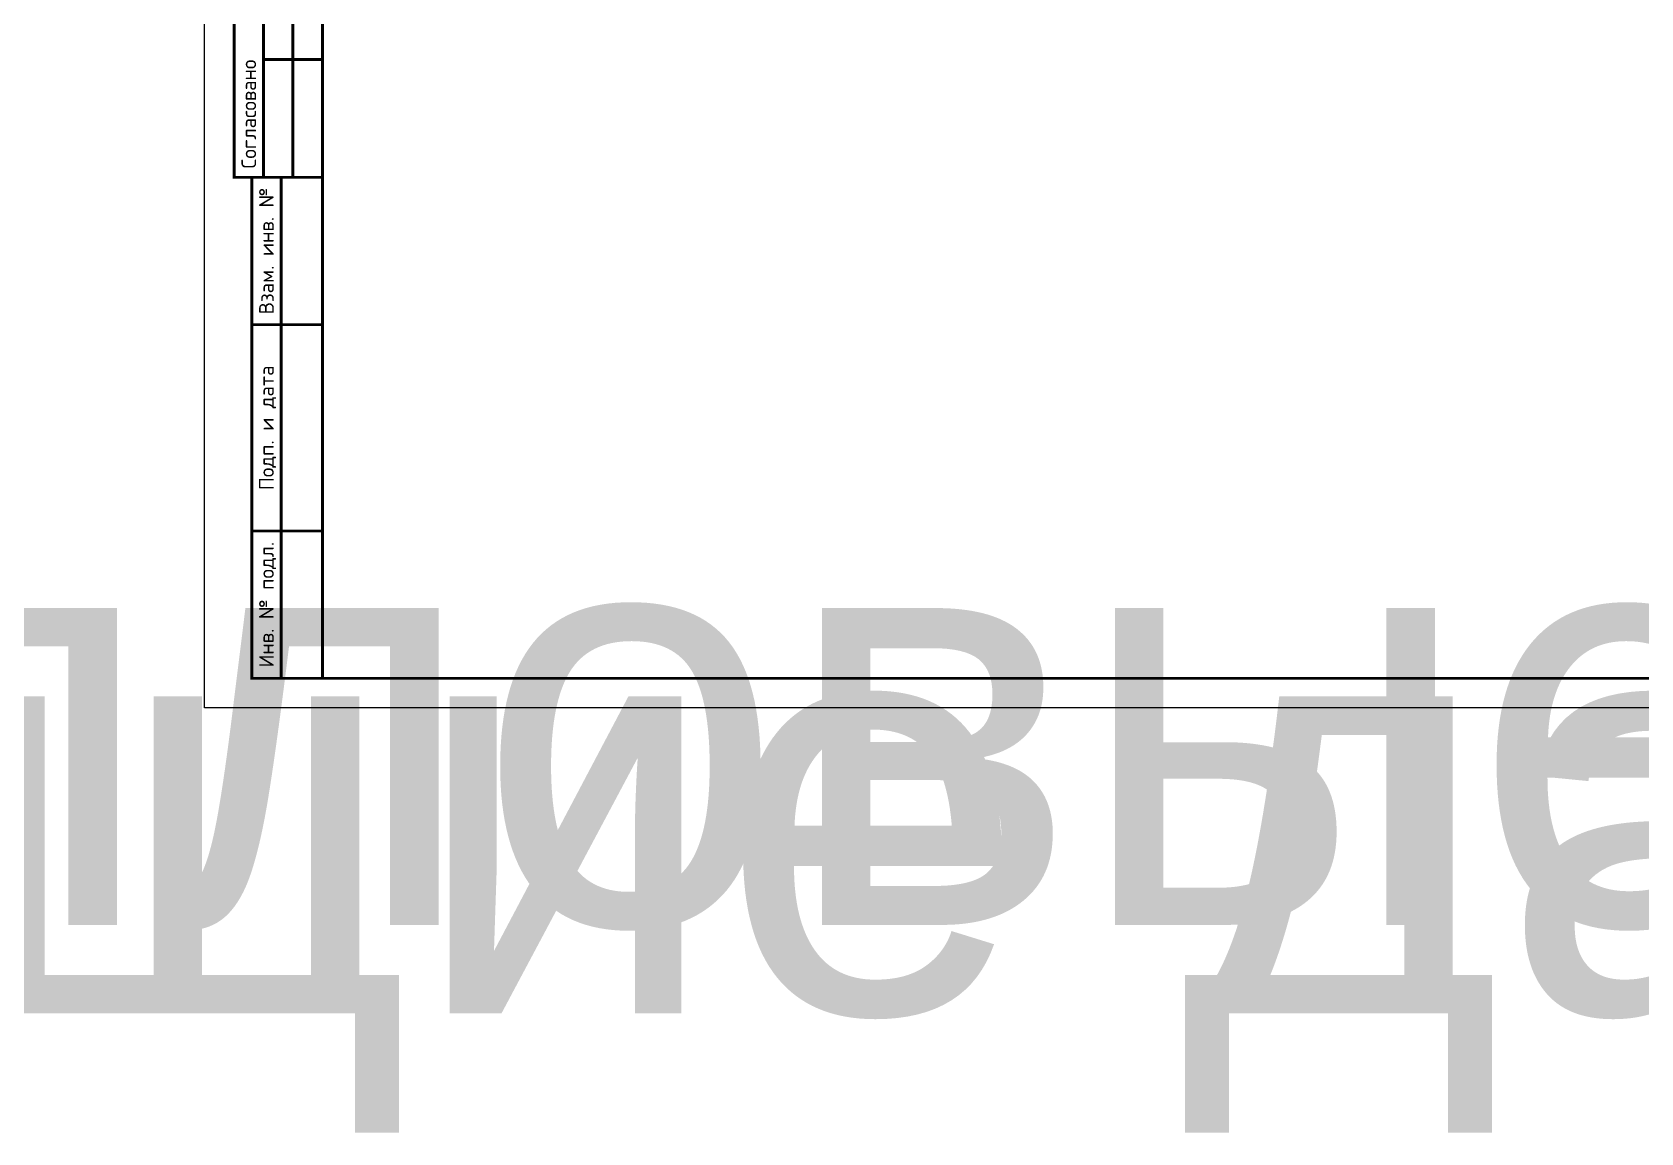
# Model space of a CAD drawing. Header units: millimetres. Extents: x 1642 to 8783, y 1095 to 5441.
# Drawn here: x 2880.6 to 3153.7, y 1101.6 to 1288.3 of the extents above; entities that cross this region are included whole.
import ezdxf
from ezdxf.enums import TextEntityAlignment as Align

# ---------------------------------------------------------------- set-up
doc = ezdxf.new("R2018")
doc.units = ezdxf.units.MM
doc.layers.add('Размеры на чертеже', color=250, linetype='Continuous', lineweight=25)
doc.styles.add('-ISOCPEUR-', font='isocpeur.ttf')
doc.styles.get("Standard").update_dxf_attribs({"font": 'arial.ttf'})

# ---------------------------------------------------------------- blocks, each defined once
blk = doc.blocks.new('*U306')
blk.add_lwpolyline([(0, 123), (594, 123), (594, -297), (0, -297)], close=True)
at = {"const_width": 0.5}
blk.add_lwpolyline([(20, 118), (589, 118), (589, -292), (20, -292)], close=True, dxfattribs=at)
for points in [[(20, -207), (5, -207), (5, -142), (20, -142)], [(10, -142), (10, -207)], [(15, -142), (15, -207)], [(10, -187), (20, -187)], [(20, -292), (8, -292), (8, -207), (20, -207)], [(13, -207), (13, -292)], [(8, -232), (20, -232)], [(8, -267), (20, -267)]]:
    blk.add_lwpolyline(points, dxfattribs=at)
at = {"style": '-ISOCPEUR-'}
blk.add_text('Согласовано', height=2.5, rotation=90, dxfattribs=at).set_placement((7.5, -205.5), align=Align.MIDDLE_LEFT)
for s, p in [('Взам. инв. №', (10.5, -219.5)), ('Подп. и дата', (10.5, -249.5)), ('Инв. № подл.', (10.5, -279.5))]:
    blk.add_text(s, height=2.5, rotation=90, dxfattribs=at).set_placement(p, align=Align.MIDDLE_CENTER)
blk.add_attdef('РАЗРАБОТАЛ', text='', height=2.5).set_placement((424.5, -264.22), align=Align.MIDDLE_LEFT)
at = {"flags": 8}
for tag, height, p in [('ДАТА', 2.5, (464.07, -264.4)), ('ЛИСТ', 3, (560.39, -271.92)), ('ЛИСТОВ', 3, (577.89, -271.92))]:
    blk.add_attdef(tag, text='', height=height, dxfattribs=at).set_placement(p, align=Align.MIDDLE_CENTER)
blk.add_attdef('ПРОВЕРИЛ', (424.75, -270.73), '', height=2.5)
at = {"lineweight": 30, "flags": 104}
for tag, p in [('ТЕПЛОВЫЕ_СЕТИ', (504, -269.5)), ('ИМЯ_ЧЕРТЕЖА', (504, -284.5))]:
    blk.add_attdef(tag, text='', height=3, dxfattribs=at).set_placement(p, align=Align.MIDDLE_CENTER)
at = {"style": '-ISOCPEUR-', "flags": 8}
blk.add_attdef('ФОРМАТ', text='', height=3, dxfattribs=at).set_placement((554.97, -294.75), align=Align.MIDDLE_CENTER)

msp = doc.modelspace()

# ---------------------------------------------------------------- block references
at = {"layer": 'Размеры на чертеже', "lineweight": 90}
ref = msp.add_blockref('*U306', (2237.597, 1476.353), dxfattribs=at)
lines = msp.add_mtext('Общие данные ', dxfattribs={"layer": '0', "insert": (2741.597, 1191.853), "char_height": 70, "attachment_point": 1})
ref.add_attrib('ИМЯ_ЧЕРТЕЖА', '', (2741.597, 1191.853), dxfattribs={"flags": 104}).embed_mtext(lines)
lines = msp.add_mtext('Тепловые сети', dxfattribs={"layer": '0', "insert": (2741.597, 1206.853), "char_height": 70, "attachment_point": 1})
ref.add_attrib('ТЕПЛОВЫЕ_СЕТИ', '', (2741.597, 1206.853), dxfattribs={"flags": 104}).embed_mtext(lines)
msp.add_blockref('*U306', (2909.904, 1470.682), dxfattribs=at)

doc.saveas('drawing.dxf')
